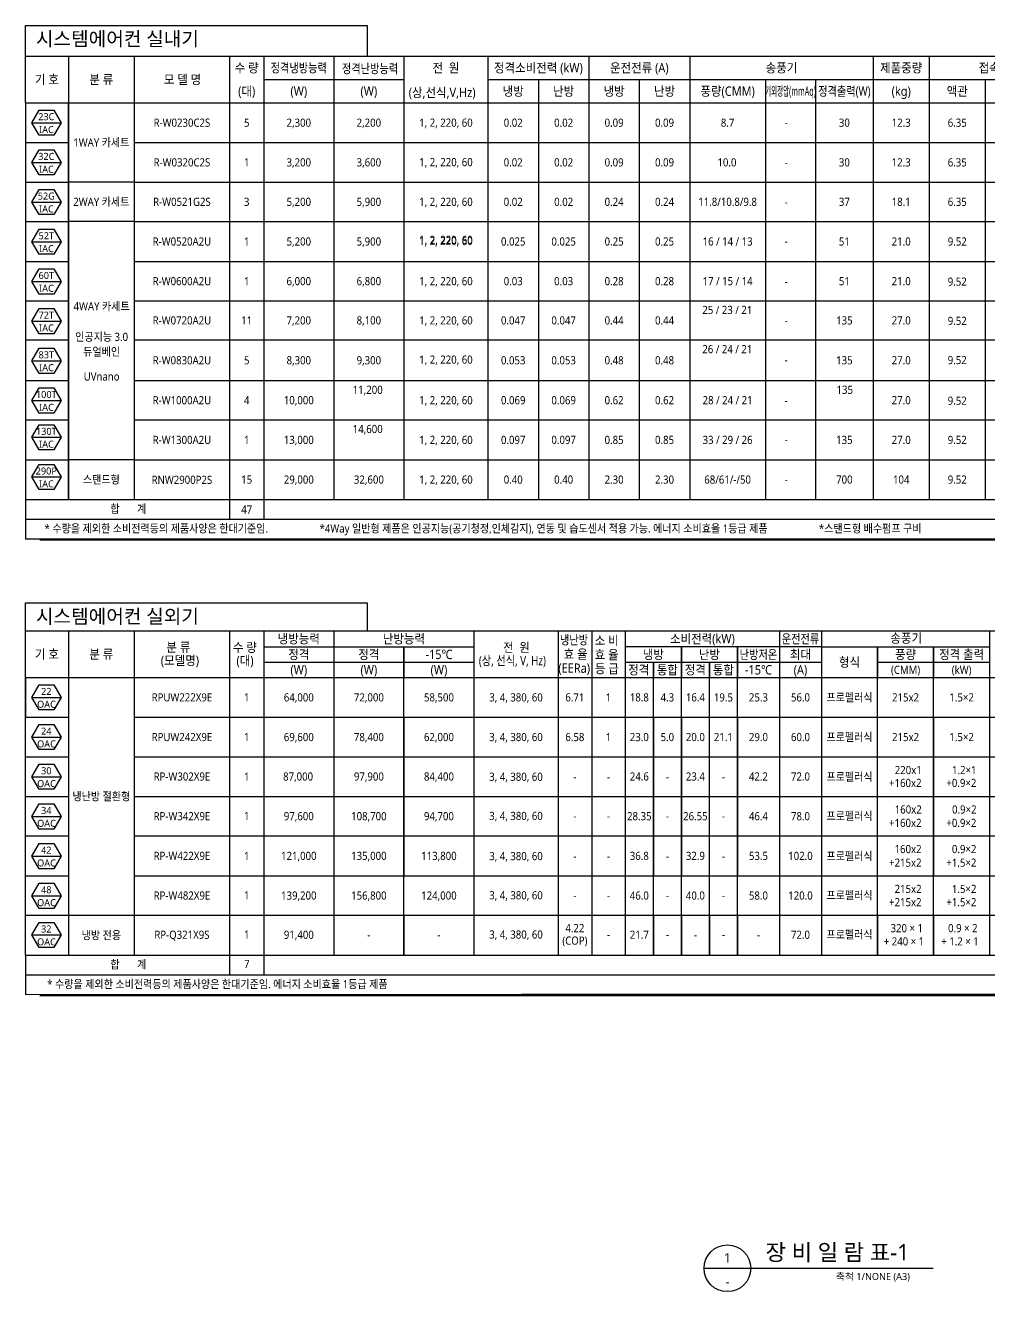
# Model space of a CAD drawing. Header units: millimetres. Extents: x 1142 to 3579, y 1194 to 1737.
# Drawn here: x 1142 to 1555, y 1194 to 1736 of the extents above; entities that cross this region are included whole.
import ezdxf
from ezdxf.enums import TextEntityAlignment as Align

# ---------------------------------------------------------------- set-up
doc = ezdxf.new("R2010")
doc.units = ezdxf.units.MM
for name, color, linetype in [('AA-MKXS', 3, 'Continuous'), ('BOX', 7, 'Continuous'), ('TE', 2, 'Continuous'), ('장비일람', 3, 'Continuous')]:
    doc.layers.add(name, color=color, linetype=linetype)
doc.styles.add('sunjin', font='')
doc.styles.add('스타일1', font='malgun.ttf')
doc.styles.get('sunjin').set_extended_font_data('Malgun Gothic')

msp = doc.modelspace()

# ---------------------------------------------------------------- linework, layer by layer
at = {"layer": 'AA-MKXS', "color": 7}
msp.add_line((1432.45, 1203.86), (1530.62, 1203.86), dxfattribs=at)
msp.add_circle((1442.45, 1203.86), 10, dxfattribs=at)
at = {"layer": 'BOX'}
for p, q in [((1361.55, 1713.17), (1361.55, 1533.37)), ((1404.75, 1713.17), (1404.75, 1533.37)), ((1458.75, 1713.17), (1458.75, 1533.37)), ((1480.19, 1713.17), (1480.19, 1533.37)), ((1517.55, 1713.17), (1782.8, 1713.17)), ((1552.88, 1713.17), (1552.88, 1533.37)), ((1141.86, 1686.17), (1160.32, 1686.17)), ((1188.48, 1686.17), (1746.8, 1686.17)), ((1141.86, 1669.17), (1160.32, 1669.17)), ((1188.48, 1669.17), (1160.32, 1669.17)), ((1188.48, 1669.17), (1746.8, 1669.17)), ((1141.86, 1652.37), (1160.32, 1652.37)), ((1188.48, 1652.37), (1160.32, 1652.37)), ((1188.48, 1652.37), (1746.8, 1652.37)), ((1141.86, 1635.17), (1160.32, 1635.17)), ((1188.48, 1635.17), (1746.8, 1635.17)), ((1141.86, 1618.37), (1160.32, 1618.37)), ((1188.48, 1618.37), (1746.8, 1618.37)), ((1141.86, 1601.57), (1160.32, 1601.57)), ((1188.48, 1601.57), (1746.8, 1601.57)), ((1141.86, 1584.17), (1160.32, 1584.17)), ((1188.48, 1584.17), (1746.8, 1584.17)), ((1141.86, 1567.37), (1160.32, 1567.37)), ((1188.48, 1567.37), (1746.8, 1567.37)), ((1141.86, 1550.17), (1160.32, 1550.17)), ((1188.48, 1550.17), (1160.32, 1550.17)), ((1188.48, 1550.17), (1746.8, 1550.17)), ((1141.86, 1533.17), (1822.69, 1533.17)), ((1141.86, 1533.17), (1160.32, 1533.17)), ((1188.48, 1533.37), (1188.48, 1533.37)), ((1188.48, 1533.17), (1764.76, 1533.17)), ((1229.33, 1533.37), (1229.33, 1533.37)), ((1243.95, 1533.37), (1243.95, 1533.37)), ((1273.95, 1533.37), (1273.95, 1533.37)), ((1303.95, 1533.37), (1303.95, 1533.37)), ((1339.95, 1533.37), (1339.95, 1533.37)), ((1361.55, 1533.37), (1361.55, 1533.37)), ((1383.15, 1533.37), (1383.15, 1533.37)), ((1404.75, 1533.37), (1404.75, 1533.37)), ((1426.35, 1533.37), (1426.35, 1533.37)), ((1458.75, 1533.37), (1458.75, 1533.37)), ((1480.19, 1533.37), (1480.19, 1533.37)), ((1480.19, 1533.37), (1480.19, 1533.37)), ((1504.88, 1533.37), (1504.88, 1533.37)), ((1504.88, 1533.37), (1504.88, 1533.37)), ((1528.88, 1533.37), (1528.88, 1533.37)), ((1552.88, 1533.37), (1552.88, 1533.37)), ((1160.32, 1476.97), (1160.32, 1337.97)), ((1188.48, 1476.97), (1188.48, 1337.97)), ((1229.33, 1476.97), (1229.33, 1329.57)), ((1243.95, 1476.97), (1243.95, 1329.57)), ((1273.95, 1476.97), (1273.95, 1337.97)), ((1333.95, 1476.97), (1333.95, 1337.97)), ((1369.95, 1476.97), (1369.95, 1337.97)), ((1384.35, 1476.97), (1384.35, 1337.97)), ((1398.75, 1476.97), (1398.75, 1337.97)), ((1464.75, 1476.97), (1464.75, 1337.97)), ((1482.75, 1476.97), (1482.75, 1337.97)), ((1554.75, 1476.97), (1554.75, 1337.97)), ((1243.95, 1470.17), (1333.95, 1470.17)), ((1303.95, 1337.97), (1303.95, 1470.17)), ((1482.75, 1470.17), (1398.75, 1470.17)), ((1422.75, 1337.97), (1422.75, 1470.17)), ((1446.75, 1337.97), (1446.75, 1470.17)), ((1482.75, 1470.17), (1554.75, 1470.17)), ((1506.75, 1337.97), (1506.75, 1470.17)), ((1530.75, 1337.97), (1530.75, 1470.17)), ((1243.95, 1463.57), (1273.95, 1463.57)), ((1273.95, 1463.57), (1333.95, 1463.57)), ((1398.75, 1463.57), (1482.75, 1463.57)), ((1410.75, 1337.97), (1410.75, 1463.57)), ((1434.75, 1337.97), (1434.75, 1463.57)), ((1506.75, 1463.57), (1554.75, 1463.57)), ((1141.86, 1439.97), (1160.32, 1439.97)), ((1188.48, 1439.97), (1822.69, 1439.97)), ((1141.86, 1422.97), (1160.32, 1422.97)), ((1188.48, 1422.97), (1822.69, 1422.97)), ((1141.86, 1405.97), (1160.32, 1405.97)), ((1188.48, 1405.97), (1822.69, 1405.97)), ((1141.86, 1389.17), (1160.32, 1389.17)), ((1188.48, 1389.17), (1822.69, 1389.17)), ((1141.86, 1371.97), (1160.32, 1371.97)), ((1188.48, 1371.97), (1822.69, 1371.97)), ((1141.86, 1355.17), (1160.32, 1355.17)), ((1160.32, 1355.17), (1822.69, 1355.17))]:
    msp.add_line(p, q, dxfattribs=at)
at = {"layer": 'BOX', "color": 4}
msp.add_line((1141.86, 1321.17), (1822.69, 1321.67), dxfattribs=at)
msp.add_lwpolyline([(1141.86, 1723.17), (1823.19, 1723.17), (1823.19, 1515.87), (1148.06, 1515.87)], dxfattribs=at)
at = {"layer": 'BOX', "color": 4, "const_width": 1}
msp.add_lwpolyline([(1823.19, 1473.75), (1823.13, 1320.92), (1148.01, 1320.92)], dxfattribs=at)
at = {"layer": 'TE'}
for p, q in [((1361.55, 1703.17), (1361.55, 1686.17)), ((1383.15, 1703.17), (1383.15, 1686.17)), ((1404.75, 1703.17), (1404.75, 1686.17)), ((1144.67, 1694.67), (1157.14, 1694.67)), ((1273.95, 1686.17), (1273.95, 1669.17)), ((1361.55, 1686.17), (1361.55, 1669.17)), ((1383.15, 1686.17), (1383.15, 1669.17)), ((1404.75, 1686.17), (1404.75, 1669.17)), ((1458.75, 1686.17), (1458.75, 1669.17)), ((1480.19, 1686.17), (1480.19, 1669.17)), ((1528.88, 1686.17), (1528.88, 1669.17)), ((1552.88, 1686.17), (1552.88, 1669.17)), ((1144.67, 1677.67), (1157.14, 1677.67)), ((1273.95, 1669.17), (1273.95, 1652.37)), ((1361.55, 1669.17), (1361.55, 1652.37)), ((1383.15, 1669.17), (1383.15, 1652.37)), ((1404.75, 1669.17), (1404.75, 1652.37)), ((1458.75, 1669.17), (1458.75, 1652.37)), ((1480.19, 1669.17), (1480.19, 1652.37)), ((1528.88, 1669.17), (1528.88, 1652.37)), ((1552.88, 1669.17), (1552.88, 1652.37)), ((1144.67, 1660.67), (1157.14, 1660.67)), ((1273.95, 1652.37), (1273.95, 1635.17)), ((1361.55, 1652.37), (1361.55, 1635.17)), ((1383.15, 1652.37), (1383.15, 1635.17)), ((1404.75, 1652.37), (1404.75, 1635.17)), ((1458.75, 1652.37), (1458.75, 1635.17)), ((1480.19, 1652.37), (1480.19, 1635.17)), ((1480.19, 1652.37), (1480.19, 1635.17)), ((1504.88, 1652.37), (1504.88, 1635.17)), ((1528.88, 1652.37), (1528.88, 1635.17)), ((1552.88, 1652.37), (1552.88, 1635.17)), ((1144.67, 1643.67), (1157.14, 1643.67)), ((1273.95, 1635.17), (1273.95, 1618.37)), ((1361.55, 1635.17), (1361.55, 1618.37)), ((1383.15, 1635.17), (1383.15, 1618.37)), ((1404.75, 1635.17), (1404.75, 1618.37)), ((1458.75, 1635.17), (1458.75, 1618.37)), ((1480.19, 1635.17), (1480.19, 1618.37)), ((1480.19, 1635.17), (1480.19, 1618.37)), ((1504.88, 1635.17), (1504.88, 1618.37)), ((1528.88, 1635.17), (1528.88, 1618.37)), ((1552.88, 1635.17), (1552.88, 1618.37)), ((1144.67, 1626.67), (1157.14, 1626.67)), ((1273.95, 1618.37), (1273.95, 1601.57)), ((1361.55, 1618.37), (1361.55, 1601.57)), ((1383.15, 1618.37), (1383.15, 1601.57)), ((1404.75, 1618.37), (1404.75, 1601.57)), ((1458.75, 1618.37), (1458.75, 1601.57)), ((1480.19, 1618.37), (1480.19, 1601.57)), ((1480.19, 1618.37), (1480.19, 1601.57)), ((1504.88, 1618.37), (1504.88, 1601.57)), ((1528.88, 1618.37), (1528.88, 1601.57)), ((1552.88, 1618.37), (1552.88, 1601.57)), ((1144.67, 1609.67), (1157.14, 1609.67)), ((1273.95, 1601.57), (1273.95, 1584.17)), ((1361.55, 1601.57), (1361.55, 1584.17)), ((1383.15, 1601.57), (1383.15, 1584.17)), ((1404.75, 1601.57), (1404.75, 1584.17)), ((1458.75, 1601.57), (1458.75, 1584.17)), ((1480.19, 1601.57), (1480.19, 1584.17)), ((1480.19, 1601.57), (1480.19, 1584.17)), ((1504.88, 1601.57), (1504.88, 1584.17)), ((1528.88, 1601.57), (1528.88, 1584.17)), ((1552.88, 1601.57), (1552.88, 1584.17)), ((1144.67, 1592.67), (1157.14, 1592.67)), ((1273.95, 1584.17), (1273.95, 1567.37)), ((1361.55, 1584.17), (1361.55, 1567.37)), ((1383.15, 1584.17), (1383.15, 1567.37)), ((1404.75, 1584.17), (1404.75, 1567.37)), ((1458.75, 1584.17), (1458.75, 1567.37)), ((1480.19, 1584.17), (1480.19, 1567.37)), ((1480.19, 1584.17), (1480.19, 1567.37)), ((1504.88, 1584.17), (1504.88, 1567.37)), ((1528.88, 1584.17), (1528.88, 1567.37)), ((1552.88, 1584.17), (1552.88, 1567.37)), ((1144.67, 1575.67), (1157.14, 1575.67)), ((1273.95, 1567.37), (1273.95, 1550.17)), ((1361.55, 1567.37), (1361.55, 1550.17)), ((1383.15, 1567.37), (1383.15, 1550.17)), ((1404.75, 1567.37), (1404.75, 1550.17)), ((1458.75, 1567.37), (1458.75, 1550.17)), ((1480.19, 1567.37), (1480.19, 1550.17)), ((1480.19, 1567.37), (1480.19, 1550.17)), ((1504.88, 1567.37), (1504.88, 1550.17)), ((1504.88, 1567.37), (1504.88, 1550.17)), ((1528.88, 1567.37), (1528.88, 1550.17)), ((1552.88, 1567.37), (1552.88, 1550.17)), ((1144.67, 1559.88), (1157.14, 1559.88)), ((1273.95, 1550.17), (1273.95, 1533.37)), ((1361.55, 1550.17), (1361.55, 1533.37)), ((1383.15, 1550.17), (1383.15, 1533.37)), ((1404.75, 1550.17), (1404.75, 1533.37)), ((1458.75, 1550.17), (1458.75, 1533.37)), ((1480.19, 1550.17), (1480.19, 1533.37)), ((1480.19, 1550.17), (1480.19, 1533.37)), ((1504.88, 1550.17), (1504.88, 1533.37)), ((1504.88, 1550.17), (1504.88, 1533.37)), ((1528.88, 1550.17), (1528.88, 1533.37)), ((1552.88, 1550.17), (1552.88, 1533.37)), ((1144.67, 1542.88), (1157.14, 1542.88)), ((1303.95, 1470.17), (1303.95, 1456.97)), ((1422.75, 1470.17), (1422.75, 1456.97)), ((1446.75, 1470.17), (1446.75, 1456.97)), ((1506.75, 1470.17), (1506.75, 1456.97)), ((1530.75, 1470.17), (1530.75, 1456.97)), ((1410.75, 1463.57), (1410.75, 1456.97)), ((1434.75, 1463.57), (1434.75, 1456.97)), ((1144.67, 1448.47), (1157.14, 1448.47)), ((1273.95, 1439.97), (1273.95, 1422.97)), ((1273.95, 1439.97), (1273.95, 1422.97)), ((1303.95, 1439.97), (1303.95, 1422.97)), ((1303.95, 1439.97), (1303.95, 1422.97)), ((1333.95, 1439.97), (1333.95, 1422.97)), ((1333.95, 1439.97), (1333.95, 1422.97)), ((1369.95, 1439.97), (1369.95, 1422.97)), ((1369.95, 1439.97), (1369.95, 1422.97)), ((1384.35, 1439.97), (1384.35, 1422.97)), ((1384.35, 1439.97), (1384.35, 1422.97)), ((1384.35, 1439.97), (1384.35, 1422.97)), ((1384.35, 1439.97), (1384.35, 1422.97)), ((1384.35, 1439.97), (1384.35, 1422.97)), ((1384.35, 1439.97), (1384.35, 1422.97)), ((1384.35, 1439.97), (1384.35, 1422.97)), ((1384.35, 1439.97), (1384.35, 1422.97)), ((1398.75, 1439.97), (1398.75, 1422.97)), ((1398.75, 1439.97), (1398.75, 1422.97)), ((1398.75, 1439.97), (1398.75, 1422.97)), ((1398.75, 1439.97), (1398.75, 1422.97)), ((1410.75, 1439.97), (1410.75, 1422.97)), ((1410.75, 1439.97), (1410.75, 1422.97)), ((1422.75, 1439.97), (1422.75, 1422.97)), ((1422.75, 1439.97), (1422.75, 1422.97)), ((1446.75, 1439.97), (1446.75, 1422.97)), ((1446.75, 1439.97), (1446.75, 1422.97)), ((1464.75, 1439.97), (1464.75, 1422.97)), ((1464.75, 1439.97), (1464.75, 1422.97)), ((1530.75, 1439.97), (1530.75, 1422.97)), ((1530.75, 1439.97), (1530.75, 1422.97)), ((1530.75, 1439.97), (1530.75, 1422.97)), ((1530.75, 1439.97), (1530.75, 1422.97)), ((1554.75, 1439.97), (1554.75, 1422.97)), ((1554.75, 1439.97), (1554.75, 1422.97)), ((1554.75, 1439.97), (1554.75, 1422.97)), ((1554.75, 1439.97), (1554.75, 1422.97)), ((1144.67, 1431.47), (1157.14, 1431.47)), ((1273.95, 1422.97), (1273.95, 1406.17)), ((1303.95, 1422.97), (1303.95, 1406.17)), ((1333.95, 1422.97), (1333.95, 1406.17)), ((1369.95, 1422.97), (1369.95, 1406.17)), ((1384.35, 1422.97), (1384.35, 1406.17)), ((1384.35, 1422.97), (1384.35, 1406.17)), ((1384.35, 1422.97), (1384.35, 1406.17)), ((1384.35, 1422.97), (1384.35, 1406.17)), ((1398.75, 1422.97), (1398.75, 1406.17)), ((1398.75, 1422.97), (1398.75, 1406.17)), ((1410.75, 1422.97), (1410.75, 1406.17)), ((1422.75, 1422.97), (1422.75, 1406.17)), ((1446.75, 1422.97), (1446.75, 1406.17)), ((1464.75, 1422.97), (1464.75, 1406.17)), ((1530.75, 1422.97), (1530.75, 1406.17)), ((1530.75, 1422.97), (1530.75, 1406.17)), ((1554.75, 1422.97), (1554.75, 1406.17)), ((1554.75, 1422.97), (1554.75, 1406.17)), ((1144.67, 1414.47), (1157.14, 1414.47)), ((1273.95, 1406.17), (1273.95, 1388.97)), ((1303.95, 1406.17), (1303.95, 1388.97)), ((1333.95, 1406.17), (1333.95, 1388.97)), ((1369.95, 1406.17), (1369.95, 1388.97)), ((1398.75, 1406.17), (1398.75, 1388.97)), ((1398.75, 1406.17), (1398.75, 1388.97)), ((1410.75, 1406.17), (1410.75, 1388.97)), ((1422.75, 1406.17), (1422.75, 1388.97)), ((1446.75, 1406.17), (1446.75, 1388.97)), ((1464.75, 1406.17), (1464.75, 1388.97)), ((1530.75, 1406.17), (1530.75, 1388.97)), ((1530.75, 1406.17), (1530.75, 1388.97)), ((1144.67, 1397.47), (1157.14, 1397.47)), ((1273.95, 1388.97), (1273.95, 1372.17)), ((1303.95, 1388.97), (1303.95, 1372.17)), ((1333.95, 1388.97), (1333.95, 1372.17)), ((1369.95, 1388.97), (1369.95, 1372.17)), ((1398.75, 1388.97), (1398.75, 1372.17)), ((1398.75, 1388.97), (1398.75, 1372.17)), ((1410.75, 1388.97), (1410.75, 1372.17)), ((1422.75, 1388.97), (1422.75, 1372.17)), ((1446.75, 1388.97), (1446.75, 1372.17)), ((1464.75, 1388.97), (1464.75, 1372.17)), ((1530.75, 1388.97), (1530.75, 1372.17)), ((1530.75, 1388.97), (1530.75, 1372.17)), ((1144.67, 1380.47), (1157.14, 1380.47)), ((1144.67, 1363.47), (1157.14, 1363.47)), ((1144.67, 1346.67), (1157.14, 1346.67))]:
    msp.add_line(p, q, dxfattribs=at)
for points in [[(1147.79, 1689.27), (1144.67, 1694.67), (1147.79, 1700.07), (1154.02, 1700.07), (1157.14, 1694.67), (1154.02, 1689.27)], [(1147.79, 1672.27), (1144.67, 1677.67), (1147.79, 1683.07), (1154.02, 1683.07), (1157.14, 1677.67), (1154.02, 1672.27)], [(1147.79, 1655.27), (1144.67, 1660.67), (1147.79, 1666.07), (1154.02, 1666.07), (1157.14, 1660.67), (1154.02, 1655.27)], [(1147.79, 1638.27), (1144.67, 1643.67), (1147.79, 1649.07), (1154.02, 1649.07), (1157.14, 1643.67), (1154.02, 1638.27)], [(1147.79, 1621.27), (1144.67, 1626.67), (1147.79, 1632.07), (1154.02, 1632.07), (1157.14, 1626.67), (1154.02, 1621.27)], [(1147.79, 1604.27), (1144.67, 1609.67), (1147.79, 1615.07), (1154.02, 1615.07), (1157.14, 1609.67), (1154.02, 1604.27)], [(1147.79, 1587.27), (1144.67, 1592.67), (1147.79, 1598.07), (1154.02, 1598.07), (1157.14, 1592.67), (1154.02, 1587.27)], [(1147.79, 1570.27), (1144.67, 1575.67), (1147.79, 1581.07), (1154.02, 1581.07), (1157.14, 1575.67), (1154.02, 1570.27)], [(1147.79, 1554.48), (1144.67, 1559.88), (1147.79, 1565.29), (1154.02, 1565.29), (1157.14, 1559.88), (1154.02, 1554.48)], [(1147.79, 1537.48), (1144.67, 1542.88), (1147.79, 1548.29), (1154.02, 1548.29), (1157.14, 1542.88), (1154.02, 1537.48)], [(1147.79, 1443.07), (1144.67, 1448.47), (1147.79, 1453.87), (1154.02, 1453.87), (1157.14, 1448.47), (1154.02, 1443.07)], [(1147.79, 1426.07), (1144.67, 1431.47), (1147.79, 1436.87), (1154.02, 1436.87), (1157.14, 1431.47), (1154.02, 1426.07)], [(1147.79, 1409.07), (1144.67, 1414.47), (1147.79, 1419.87), (1154.02, 1419.87), (1157.14, 1414.47), (1154.02, 1409.07)], [(1147.79, 1392.07), (1144.67, 1397.47), (1147.79, 1402.87), (1154.02, 1402.87), (1157.14, 1397.47), (1154.02, 1392.07)], [(1147.79, 1375.07), (1144.67, 1380.47), (1147.79, 1385.87), (1154.02, 1385.87), (1157.14, 1380.47), (1154.02, 1375.07)], [(1147.79, 1358.07), (1144.67, 1363.47), (1147.79, 1368.87), (1154.02, 1368.87), (1157.14, 1363.47), (1154.02, 1358.07)], [(1147.79, 1341.27), (1144.67, 1346.67), (1147.79, 1352.07), (1154.02, 1352.07), (1157.14, 1346.67), (1154.02, 1341.27)]]:
    msp.add_lwpolyline(points, close=True, dxfattribs=at)
for points in [[(1504.88, 1635.17), (1504.88, 1618.37), (1504.88, 1601.57)], [(1504.88, 1601.57), (1504.88, 1584.17), (1504.88, 1567.37)]]:
    msp.add_lwpolyline(points, dxfattribs=at)
at = {"layer": '장비일람', "color": 4}
for p, q in [((1141.86, 1736.37), (1288.28, 1736.37)), ((1141.86, 1703.17), (1141.86, 1736.37)), ((1288.28, 1736.37), (1288.28, 1723.17)), ((1141.86, 1703.17), (1141.86, 1686.17)), ((1141.86, 1686.17), (1141.86, 1669.17)), ((1141.86, 1669.17), (1141.86, 1652.37)), ((1141.86, 1652.37), (1141.86, 1635.17)), ((1141.86, 1635.17), (1141.86, 1618.37)), ((1141.86, 1618.37), (1141.86, 1601.57)), ((1141.86, 1601.57), (1141.86, 1584.17)), ((1141.86, 1584.17), (1141.86, 1567.37)), ((1141.86, 1567.37), (1141.86, 1550.17)), ((1141.86, 1550.17), (1141.86, 1533.37)), ((1141.86, 1533.37), (1141.86, 1516.17)), ((1141.86, 1524.77), (1822.69, 1524.77)), ((1141.86, 1516.37), (1822.69, 1516.37)), ((1141.86, 1337.97), (1141.86, 1488.97)), ((1141.86, 1488.97), (1288.28, 1488.97)), ((1288.28, 1488.97), (1288.28, 1476.97)), ((1141.86, 1476.97), (1822.69, 1476.97)), ((1141.86, 1456.97), (1822.69, 1456.97)), ((1141.86, 1456.97), (1141.86, 1439.97)), ((1141.86, 1337.97), (1141.86, 1329.57)), ((1141.86, 1337.97), (1822.69, 1337.97)), ((1141.86, 1329.57), (1141.86, 1321.17)), ((1141.86, 1329.57), (1822.69, 1329.57))]:
    msp.add_line(p, q, dxfattribs=at)
at = {"layer": '장비일람', "color": 1}
for p, q in [((1160.32, 1723.17), (1160.32, 1703.17)), ((1188.48, 1723.17), (1188.48, 1703.17)), ((1229.33, 1723.17), (1229.33, 1703.17)), ((1243.95, 1723.17), (1243.95, 1703.17)), ((1273.95, 1723.17), (1273.95, 1703.17)), ((1303.95, 1723.17), (1303.95, 1703.17)), ((1339.95, 1723.17), (1339.95, 1703.17)), ((1383.15, 1723.17), (1383.15, 1703.17)), ((1426.35, 1723.17), (1426.35, 1703.17)), ((1504.88, 1723.17), (1504.88, 1703.17)), ((1528.88, 1723.17), (1528.88, 1703.17)), ((1361.55, 1713.17), (1361.55, 1703.17)), ((1458.75, 1713.17), (1458.75, 1703.17)), ((1480.19, 1713.17), (1480.19, 1703.17)), ((1552.88, 1713.17), (1552.88, 1703.17)), ((1160.32, 1686.17), (1160.32, 1703.17)), ((1188.48, 1703.17), (1188.48, 1686.17)), ((1229.33, 1703.17), (1229.33, 1686.17)), ((1243.95, 1703.17), (1243.95, 1686.17)), ((1273.95, 1703.17), (1273.95, 1686.17)), ((1303.95, 1703.17), (1303.95, 1686.17)), ((1339.95, 1703.17), (1339.95, 1686.17)), ((1426.35, 1703.17), (1426.35, 1686.17)), ((1458.75, 1703.17), (1458.75, 1686.17)), ((1480.19, 1703.17), (1480.19, 1686.17)), ((1528.88, 1703.17), (1528.88, 1686.17)), ((1552.88, 1703.17), (1552.88, 1686.17)), ((1160.32, 1669.17), (1160.32, 1686.17)), ((1188.48, 1686.17), (1188.48, 1669.17)), ((1229.33, 1686.17), (1229.33, 1669.17)), ((1243.95, 1686.17), (1243.95, 1669.17)), ((1303.95, 1686.17), (1303.95, 1669.17)), ((1339.95, 1686.17), (1339.95, 1669.17)), ((1426.35, 1686.17), (1426.35, 1669.17)), ((1160.32, 1652.37), (1160.32, 1669.17)), ((1188.48, 1669.17), (1188.48, 1652.37)), ((1229.33, 1669.17), (1229.33, 1652.37)), ((1243.95, 1669.17), (1243.95, 1652.37)), ((1303.95, 1669.17), (1303.95, 1652.37)), ((1339.95, 1669.17), (1339.95, 1652.37)), ((1426.35, 1669.17), (1426.35, 1652.37)), ((1160.32, 1635.17), (1160.32, 1652.37)), ((1188.48, 1652.37), (1188.48, 1635.17)), ((1229.33, 1652.37), (1229.33, 1635.17)), ((1243.95, 1652.37), (1243.95, 1635.17)), ((1303.95, 1652.37), (1303.95, 1635.17)), ((1339.95, 1652.37), (1339.95, 1635.17)), ((1426.35, 1652.37), (1426.35, 1635.17)), ((1160.32, 1618.37), (1160.32, 1635.17)), ((1188.48, 1635.17), (1188.48, 1618.37)), ((1229.33, 1635.17), (1229.33, 1618.37)), ((1243.95, 1635.17), (1243.95, 1618.37)), ((1303.95, 1635.17), (1303.95, 1618.37)), ((1339.95, 1635.17), (1339.95, 1618.37)), ((1426.35, 1635.17), (1426.35, 1618.37)), ((1160.32, 1601.57), (1160.32, 1618.37)), ((1188.48, 1618.37), (1188.48, 1601.57)), ((1229.33, 1618.37), (1229.33, 1601.57)), ((1243.95, 1618.37), (1243.95, 1601.57)), ((1303.95, 1618.37), (1303.95, 1601.57)), ((1339.95, 1618.37), (1339.95, 1601.57)), ((1426.35, 1618.37), (1426.35, 1601.57)), ((1160.32, 1584.17), (1160.32, 1601.57)), ((1188.48, 1601.57), (1188.48, 1584.17)), ((1229.33, 1601.57), (1229.33, 1584.17)), ((1243.95, 1601.57), (1243.95, 1584.17)), ((1303.95, 1601.57), (1303.95, 1584.17)), ((1339.95, 1601.57), (1339.95, 1584.17)), ((1426.35, 1601.57), (1426.35, 1584.17)), ((1160.32, 1567.37), (1160.32, 1584.17)), ((1188.48, 1584.17), (1188.48, 1567.37)), ((1229.33, 1584.17), (1229.33, 1567.37)), ((1243.95, 1584.17), (1243.95, 1567.37)), ((1303.95, 1584.17), (1303.95, 1567.37)), ((1339.95, 1584.17), (1339.95, 1567.37)), ((1426.35, 1584.17), (1426.35, 1567.37)), ((1160.32, 1550.17), (1160.32, 1567.37)), ((1188.48, 1567.37), (1188.48, 1550.17)), ((1229.33, 1567.37), (1229.33, 1550.17)), ((1243.95, 1567.37), (1243.95, 1550.17)), ((1303.95, 1567.37), (1303.95, 1550.17)), ((1339.95, 1567.37), (1339.95, 1550.17)), ((1426.35, 1567.37), (1426.35, 1550.17)), ((1160.32, 1533.37), (1160.32, 1550.17)), ((1188.48, 1550.17), (1188.48, 1533.37)), ((1229.33, 1550.17), (1229.33, 1533.37)), ((1243.95, 1550.17), (1243.95, 1533.37)), ((1303.95, 1550.17), (1303.95, 1533.37)), ((1339.95, 1550.17), (1339.95, 1533.37)), ((1426.35, 1550.17), (1426.35, 1533.37)), ((1160.32, 1533.37), (1160.32, 1533.37)), ((1229.33, 1533.17), (1229.33, 1524.77)), ((1243.95, 1533.17), (1243.95, 1524.77)), ((1160.32, 1476.97), (1160.32, 1456.97)), ((1188.48, 1476.97), (1188.48, 1456.97)), ((1229.33, 1476.97), (1229.33, 1456.97)), ((1243.95, 1476.97), (1243.95, 1456.97)), ((1273.95, 1476.97), (1273.95, 1456.97)), ((1333.95, 1476.97), (1333.95, 1456.97)), ((1369.95, 1476.97), (1369.95, 1456.97)), ((1384.35, 1476.97), (1384.35, 1456.97)), ((1398.75, 1476.97), (1398.75, 1456.97)), ((1464.75, 1476.97), (1464.75, 1456.97)), ((1482.75, 1476.97), (1482.75, 1456.97)), ((1554.75, 1476.97), (1554.75, 1456.97)), ((1160.32, 1456.97), (1160.32, 1439.97)), ((1188.48, 1456.97), (1188.48, 1439.97)), ((1229.33, 1456.97), (1229.33, 1439.97)), ((1243.95, 1456.97), (1243.95, 1439.97)), ((1160.32, 1439.97), (1160.32, 1422.97)), ((1188.48, 1439.97), (1188.48, 1422.97)), ((1229.33, 1439.97), (1229.33, 1422.97)), ((1243.95, 1439.97), (1243.95, 1422.97)), ((1243.95, 1439.97), (1243.95, 1422.97)), ((1160.32, 1422.97), (1160.32, 1405.97)), ((1188.48, 1422.97), (1188.48, 1405.97)), ((1229.33, 1422.97), (1229.33, 1405.97)), ((1243.95, 1422.97), (1243.95, 1406.17)), ((1160.32, 1405.97), (1160.32, 1389.17)), ((1188.48, 1405.97), (1188.48, 1389.17)), ((1229.33, 1405.97), (1229.33, 1389.17)), ((1243.95, 1406.17), (1243.95, 1388.97)), ((1160.32, 1389.17), (1160.32, 1371.97)), ((1188.48, 1389.17), (1188.48, 1371.97)), ((1229.33, 1389.17), (1229.33, 1371.97)), ((1243.95, 1388.97), (1243.95, 1372.17)), ((1160.32, 1371.97), (1160.32, 1355.17)), ((1188.48, 1371.97), (1188.48, 1355.17)), ((1229.33, 1371.97), (1229.33, 1355.17)), ((1160.32, 1355.17), (1160.32, 1337.97)), ((1188.48, 1355.17), (1188.48, 1337.97)), ((1229.33, 1355.17), (1229.33, 1337.97)), ((1243.95, 1355.17), (1243.95, 1337.97)), ((1273.95, 1355.17), (1273.95, 1337.97)), ((1303.95, 1355.17), (1303.95, 1337.97)), ((1333.95, 1355.17), (1333.95, 1337.97)), ((1369.95, 1355.17), (1369.95, 1337.97)), ((1384.35, 1355.17), (1384.35, 1337.97)), ((1384.35, 1355.17), (1384.35, 1337.97)), ((1384.35, 1355.17), (1384.35, 1337.97)), ((1384.35, 1355.17), (1384.35, 1337.97)), ((1398.75, 1355.17), (1398.75, 1337.97)), ((1398.75, 1355.17), (1398.75, 1337.97)), ((1410.75, 1355.17), (1410.75, 1337.97)), ((1422.75, 1355.17), (1422.75, 1337.97)), ((1434.75, 1355.17), (1434.75, 1337.97)), ((1446.75, 1355.17), (1446.75, 1337.97)), ((1464.75, 1355.17), (1464.75, 1337.97)), ((1482.75, 1355.17), (1482.75, 1337.97)), ((1506.75, 1355.17), (1506.75, 1337.97)), ((1506.75, 1355.17), (1506.75, 1337.97)), ((1530.75, 1355.17), (1530.75, 1337.97)), ((1530.75, 1355.17), (1530.75, 1337.97)), ((1554.75, 1355.17), (1554.75, 1337.97)), ((1554.75, 1355.17), (1554.75, 1337.97)), ((1141.86, 1337.97), (1160.32, 1337.97)), ((1188.48, 1337.97), (1822.69, 1337.97)), ((1229.33, 1337.97), (1229.33, 1329.57)), ((1243.95, 1337.97), (1243.95, 1329.57))]:
    msp.add_line(p, q, dxfattribs=at)
at = {"layer": '장비일람', "color": 0}
for p, q in [((1160.32, 1723.17), (1160.32, 1533.37)), ((1188.48, 1723.17), (1188.48, 1533.37)), ((1229.33, 1723.17), (1229.33, 1533.37)), ((1243.95, 1723.17), (1243.95, 1533.37)), ((1273.95, 1723.17), (1273.95, 1533.37)), ((1303.95, 1723.17), (1303.95, 1533.37)), ((1339.95, 1723.17), (1339.95, 1533.37)), ((1383.15, 1723.17), (1383.15, 1533.37)), ((1426.35, 1723.17), (1426.35, 1533.37)), ((1504.88, 1723.17), (1504.88, 1533.37)), ((1528.88, 1723.17), (1528.88, 1533.37)), ((1243.95, 1713.17), (1303.95, 1713.17)), ((1339.95, 1713.17), (1517.55, 1713.17)), ((1229.33, 1533.17), (1229.33, 1524.77)), ((1243.95, 1533.17), (1243.95, 1524.77))]:
    msp.add_line(p, q, dxfattribs=at)
at = {"layer": '장비일람', "color": 4, "linetype": 'ByBlock'}
msp.add_line((1141.86, 1703.17), (1822.69, 1703.17), dxfattribs=at)
at = {"layer": '장비일람', "color": 1}
msp.add_lwpolyline([(1504.88, 1703.17), (1504.88, 1686.17), (1504.88, 1669.17), (1504.88, 1652.37), (1504.88, 1635.17)], dxfattribs=at)

# ---------------------------------------------------------------- texts
at = {"layer": 'AA-MKXS', "style": '스타일1'}
msp.add_text('1', height=4, dxfattribs=at).set_placement((1442.48, 1206.35), align=Align.CENTER)
msp.add_text('장 비 일 람 표-1', height=7, dxfattribs=at).set_placement((1458.79, 1207.23))
msp.add_text('축척 1/NONE (A3)', height=3, dxfattribs=at).set_placement((1520.62, 1200.36), align=Align.MIDDLE_RIGHT)
msp.add_text('-', height=4, dxfattribs=at).set_placement((1442.45, 1198.14), align=Align.MIDDLE)
at = {"layer": 'TE', "style": 'sunjin'}
for s, p in [('시스템에어컨 실내기', (1146.39, 1727.58)), ('시스템에어컨 실외기', (1146.39, 1480.18))]:
    msp.add_text(s, height=6, dxfattribs=at).set_placement(p)
for s, height, width, p in [('수 량', 4, 0.9, (1236.64, 1718.17)), ('정격냉방능력', 4, 0.8, (1258.95, 1718.17)), ('정격난방능력', 4, 0.8, (1289.44, 1717.83)), ('전  원', 4, 0.9, (1321.95, 1718.17)), ('정격소비전력 (kW)', 4, 0.9, (1361.55, 1718.17)), ('운전전류 (A)', 4, 0.9, (1404.75, 1718.17)), ('송풍기', 4, 0.9, (1465.62, 1718.17)), ('제품중량', 4, 0.9, (1516.88, 1718.17)), ('접속구경(mm)', 4, 0.9, (1564.88, 1718.17)), ('기 호', 4, 0.9, (1151.09, 1713.17)), ('분 류', 4, 0.9, (1174.4, 1713.17)), ('모 델 명', 4, 0.9, (1209.17, 1713.17)), ('(대)', 4, 0.9, (1236.64, 1708.17)), ('(W)', 4, 0.9, (1258.95, 1708.17)), ('(W)', 4, 0.9, (1288.95, 1708.17)), ('냉방', 4, 0.9, (1350.75, 1708.17)), ('난방', 4, 0.9, (1372.35, 1708.17)), ('냉방', 4, 0.9, (1393.95, 1708.17)), ('난방', 4, 0.9, (1415.55, 1708.17)), ('풍량(CMM)', 4, 0.9, (1442.55, 1708.17)), ('기외정압(mmAq)', 4, 0.5, (1469.47, 1708.17)), ('정격출력(W)', 4, 0.8, (1492.54, 1708.17)), ('(kg)', 4, 0.9, (1516.88, 1708.17)), ('액관', 4, 0.9, (1540.88, 1708.17)), ('R-W0230C2S', 3.5, 0.9, (1208.9, 1694.67)), ('5', 3.5, 0.9, (1236.64, 1694.67)), ('2,300', 3.5, 0.9, (1258.95, 1694.67)), ('2,200', 3.5, 0.9, (1288.95, 1694.67)), ('1, 2, 220, 60', 3.5, 0.9, (1321.95, 1694.67)), ('0.02', 3.5, 0.9, (1350.75, 1694.67)), ('0.02', 3.5, 0.9, (1372.35, 1694.67)), ('0.09', 3.5, 0.9, (1393.95, 1694.67)), ('0.09', 3.5, 0.9, (1415.55, 1694.67)), ('8.7', 3.5, 0.9, (1442.55, 1694.67)), ('-', 3.5, 0.9, (1467.69, 1694.67)), ('30', 3.5, 0.9, (1492.54, 1694.67)), ('12.3', 3.5, 0.9, (1516.88, 1694.67)), ('6.35', 3.5, 0.9, (1540.88, 1694.67)), ('1WAY 카세트', 3.5, 0.9, (1174.4, 1686.17)), ('R-W0320C2S', 3.5, 0.9, (1208.9, 1677.67)), ('1', 3.5, 0.9, (1236.64, 1677.67)), ('3,200', 3.5, 0.9, (1258.95, 1677.67)), ('3,600', 3.5, 0.9, (1288.95, 1677.67)), ('1, 2, 220, 60', 3.5, 0.9, (1321.95, 1677.77)), ('0.02', 3.5, 0.9, (1350.75, 1677.67)), ('0.02', 3.5, 0.9, (1372.35, 1677.67)), ('0.09', 3.5, 0.9, (1393.95, 1677.67)), ('0.09', 3.5, 0.9, (1415.55, 1677.67)), ('10.0', 3.5, 0.9, (1442.27, 1677.67)), ('-', 3.5, 0.9, (1467.69, 1677.67)), ('30', 3.5, 0.9, (1492.54, 1677.67)), ('12.3', 3.5, 0.9, (1516.88, 1677.67)), ('6.35', 3.5, 0.9, (1540.88, 1677.67)), ('2WAY 카세트', 3.5, 0.9, (1174.4, 1660.77)), ('R-W0521G2S', 3.5, 0.9, (1208.9, 1660.77)), ('3', 3.5, 0.9, (1236.64, 1660.77)), ('5,200', 3.5, 0.9, (1258.95, 1660.77)), ('5,900', 3.5, 0.9, (1288.95, 1660.77)), ('1, 2, 220, 60', 3.5, 0.9, (1321.95, 1660.77)), ('0.02', 3.5, 0.9, (1350.75, 1660.77)), ('0.02', 3.5, 0.9, (1372.35, 1660.77)), ('0.24', 3.5, 0.9, (1393.95, 1660.77)), ('0.24', 3.5, 0.9, (1415.55, 1660.77)), ('11.8/10.8/9.8', 3.5, 0.9, (1442.55, 1660.77)), ('-', 3.5, 0.9, (1467.69, 1660.67)), ('37', 3.5, 0.9, (1492.54, 1660.77)), ('18.1', 3.5, 0.9, (1516.88, 1660.77)), ('6.35', 3.5, 0.9, (1540.88, 1660.77)), ('R-W0520A2U', 3.5, 0.9, (1208.9, 1643.77)), ('1', 3.5, 0.9, (1236.64, 1643.77)), ('5,200', 3.5, 0.9, (1258.95, 1643.77)), ('5,900', 3.5, 0.9, (1288.95, 1643.77)), ('1, 2, 220, 60', 3.5, 0.9, (1321.95, 1644.47)), ('1, 2, 220, 60', 3.5, 0.9, (1321.95, 1643.97)), ('0.025', 3.5, 0.9, (1350.75, 1643.77)), ('0.025', 3.5, 0.9, (1372.35, 1643.77)), ('0.25', 3.5, 0.9, (1393.95, 1643.77)), ('0.25', 3.5, 0.9, (1415.55, 1643.77)), ('16 / 14 / 13', 3.5, 0.9, (1442.55, 1643.77)), ('51', 3.5, 0.9, (1492.54, 1643.77)), ('21.0', 3.5, 0.9, (1516.88, 1643.77)), ('9.52', 3.5, 0.9, (1540.88, 1643.77)), ('-', 3.5, 0.9, (1467.69, 1643.87)), ('R-W0600A2U', 3.5, 0.9, (1208.9, 1626.77)), ('1', 3.5, 0.9, (1236.64, 1626.77)), ('6,000', 3.5, 0.9, (1258.95, 1626.77)), ('6,800', 3.5, 0.9, (1288.95, 1626.77)), ('1, 2, 220, 60', 3.5, 0.9, (1321.95, 1626.77)), ('0.03', 3.5, 0.9, (1350.75, 1626.77)), ('0.03', 3.5, 0.9, (1372.35, 1626.77)), ('0.28', 3.5, 0.9, (1393.95, 1626.77)), ('0.28', 3.5, 0.9, (1415.55, 1626.77)), ('17 / 15 / 14', 3.5, 0.9, (1442.55, 1626.77)), ('51', 3.5, 0.9, (1492.54, 1626.77)), ('21.0', 3.5, 0.9, (1516.88, 1626.77)), ('9.52', 3.5, 0.9, (1540.88, 1626.57)), ('-', 3.5, 0.9, (1467.69, 1626.67)), ('R-W0720A2U', 3.5, 0.9, (1208.9, 1609.97)), ('11', 3.5, 0.9, (1236.64, 1609.97)), ('7,200', 3.5, 0.9, (1258.95, 1609.97)), ('8,100', 3.5, 0.9, (1288.95, 1609.97)), ('1, 2, 220, 60', 3.5, 0.9, (1321.95, 1609.97)), ('0.047', 3.5, 0.9, (1350.75, 1609.97)), ('0.047', 3.5, 0.9, (1372.35, 1609.97)), ('0.44', 3.5, 0.9, (1393.95, 1609.97)), ('0.44', 3.5, 0.9, (1415.55, 1609.97)), ('135', 3.5, 0.9, (1492.54, 1609.97)), ('27.0', 3.5, 0.9, (1516.88, 1609.97)), ('9.52', 3.5, 0.9, (1540.88, 1609.77)), ('-', 3.5, 0.9, (1467.69, 1609.87)), ('R-W0830A2U', 3.5, 0.9, (1208.9, 1592.87)), ('5', 3.5, 0.9, (1236.64, 1592.87)), ('8,300', 3.5, 0.9, (1258.95, 1592.87)), ('9,300', 3.5, 0.9, (1288.95, 1592.87)), ('1, 2, 220, 60', 3.5, 0.9, (1321.95, 1593.17)), ('0.053', 3.5, 0.9, (1350.75, 1592.87)), ('0.053', 3.5, 0.9, (1372.35, 1592.87)), ('0.48', 3.5, 0.9, (1393.95, 1592.87)), ('0.48', 3.5, 0.9, (1415.55, 1592.87)), ('-', 3.5, 0.9, (1467.69, 1593.07)), ('135', 3.5, 0.9, (1492.54, 1592.87)), ('27.0', 3.5, 0.9, (1516.88, 1592.87)), ('9.52', 3.5, 0.9, (1540.88, 1592.97)), ('R-W1000A2U', 3.5, 0.9, (1208.9, 1575.77)), ('4', 3.5, 0.9, (1236.64, 1575.77)), ('10,000', 3.5, 0.9, (1258.95, 1575.77)), ('1, 2, 220, 60', 3.5, 0.9, (1321.95, 1575.77)), ('0.069', 3.5, 0.9, (1350.75, 1575.77)), ('0.069', 3.5, 0.9, (1372.35, 1575.77)), ('0.62', 3.5, 0.9, (1393.95, 1575.77)), ('0.62', 3.5, 0.9, (1415.55, 1575.77)), ('28 / 24 / 21', 3.5, 0.9, (1442.55, 1575.77)), ('-', 3.5, 0.9, (1467.69, 1575.67)), ('27.0', 3.5, 0.9, (1516.88, 1575.77)), ('9.52', 3.5, 0.9, (1540.88, 1575.57)), ('R-W1300A2U', 3.5, 0.9, (1208.9, 1558.77)), ('1', 3.5, 0.9, (1236.64, 1558.77)), ('13,000', 3.5, 0.9, (1258.95, 1558.77)), ('1, 2, 220, 60', 3.5, 0.9, (1321.95, 1558.77)), ('0.097', 3.5, 0.9, (1350.75, 1558.77)), ('0.097', 3.5, 0.9, (1372.35, 1558.77)), ('0.85', 3.5, 0.9, (1393.95, 1558.77)), ('0.85', 3.5, 0.9, (1415.55, 1558.77)), ('33 / 29 / 26', 3.5, 0.9, (1442.55, 1558.77)), ('-', 3.5, 0.9, (1467.69, 1558.87)), ('135', 3.5, 0.9, (1492.54, 1558.77)), ('27.0', 3.5, 0.9, (1516.88, 1558.77)), ('9.52', 3.5, 0.9, (1540.88, 1558.77)), ('스탠드형', 3.5, 0.9, (1174.4, 1541.77)), ('RNW2900P2S', 3.5, 0.9, (1208.9, 1541.67)), ('15', 3.5, 0.9, (1236.64, 1541.77)), ('29,000', 3.5, 0.9, (1258.96, 1541.77)), ('32,600', 3.5, 0.9, (1288.96, 1541.77)), ('1, 2, 220, 60', 3.5, 0.9, (1321.96, 1541.77)), ('0.40', 3.5, 0.9, (1350.76, 1541.77)), ('0.40', 3.5, 0.9, (1372.36, 1541.77)), ('2.30', 3.5, 0.9, (1393.96, 1541.77)), ('2.30', 3.5, 0.9, (1415.56, 1541.77)), ('68/61/-/50', 3.5, 0.9, (1442.56, 1541.77)), ('-', 3.5, 0.9, (1467.69, 1541.87)), ('700', 3.5, 0.9, (1492.54, 1541.77)), ('104', 3.5, 0.9, (1516.88, 1541.77)), ('9.52', 3.5, 0.9, (1540.88, 1541.77)), ('47', 3.5, 0.9, (1236.64, 1528.97)), ('냉방능력', 4, 0.9, (1258.95, 1473.57)), ('난방능력', 4, 0.9, (1303.95, 1473.57)), ('소비전력(kW)', 4, 0.9, (1431.75, 1473.57)), ('운전전류', 4, 0.8, (1473.75, 1473.57)), ('기 호', 4, 0.9, (1151.09, 1466.97)), ('분 류', 4, 0.9, (1174.4, 1466.97)), ('정격', 4, 0.9, (1258.95, 1466.87)), ('정격', 4, 0.9, (1288.95, 1466.87)), ('-15℃', 4, 0.9, (1318.95, 1466.87)), ('냉방', 4, 0.9, (1410.75, 1466.87)), ('난방', 4, 0.9, (1434.75, 1466.87)), ('난방저온', 4, 0.8, (1455.75, 1466.87)), ('최대', 4, 0.9, (1473.75, 1466.87)), ('형식', 4, 0.9, (1494.75, 1463.57)), ('풍량', 4, 0.9, (1518.75, 1466.87)), ('정격 출력', 4, 0.9, (1542.75, 1466.87)), ('(W)', 4, 0.9, (1258.95, 1460.27)), ('(W)', 4, 0.9, (1288.95, 1460.27)), ('(W)', 4, 0.9, (1318.95, 1460.27)), ('정격', 4, 0.9, (1404.51, 1460.27)), ('통합', 4, 0.9, (1416.75, 1460.27)), ('정격', 4, 0.9, (1428.75, 1460.27)), ('통합', 4, 0.9, (1440.75, 1460.27)), ('-15℃', 4, 0.9, (1455.75, 1460.27)), ('(A)', 4, 0.9, (1473.75, 1460.27)), ('(CMM)', 3.5, 0.9, (1518.75, 1460.27)), ('(kW)', 3.5, 0.9, (1542.75, 1460.27)), ('RPUW222X9E', 3.5, 0.9, (1208.9, 1448.47)), ('1', 3.5, 0.9, (1236.64, 1448.47)), ('64,000', 3.5, 0.9, (1258.95, 1448.47)), ('72,000', 3.5, 0.9, (1288.95, 1448.47)), ('58,500', 3.5, 0.9, (1318.95, 1448.47)), ('3, 4, 380, 60', 3.5, 0.9, (1351.95, 1448.47)), ('6.71', 3.5, 0.9, (1377.15, 1448.47)), ('1', 3.5, 0.9, (1391.55, 1448.47)), ('18.8', 3.5, 0.9, (1404.75, 1448.47)), ('4.3', 3.5, 0.9, (1416.75, 1448.47)), ('16.4', 3.5, 0.9, (1428.75, 1448.47)), ('19.5', 3.5, 0.9, (1440.75, 1448.47)), ('25.3', 3.5, 0.9, (1455.75, 1448.47)), ('56.0', 3.5, 0.9, (1473.75, 1448.47)), ('프로펠러식', 3.5, 0.9, (1494.75, 1448.47)), ('215x2', 3.5, 0.9, (1518.75, 1448.47)), ('1.5×2', 3.5, 0.9, (1542.75, 1448.47)), ('RPUW242X9E', 3.5, 0.9, (1208.9, 1431.47)), ('1', 3.5, 0.9, (1236.64, 1431.47)), ('69,600', 3.5, 0.9, (1258.95, 1431.47)), ('78,400', 3.5, 0.9, (1288.95, 1431.47)), ('62,000', 3.5, 0.9, (1318.95, 1431.47)), ('3, 4, 380, 60', 3.5, 0.9, (1351.95, 1431.47)), ('6.58', 3.5, 0.9, (1377.15, 1431.47)), ('1', 3.5, 0.9, (1391.55, 1431.47)), ('23.0', 3.5, 0.9, (1404.75, 1431.47)), ('5.0', 3.5, 0.9, (1416.75, 1431.47)), ('20.0', 3.5, 0.9, (1428.75, 1431.47)), ('21.1', 3.5, 0.9, (1440.75, 1431.47)), ('29.0', 3.5, 0.9, (1455.75, 1431.47)), ('60.0', 3.5, 0.9, (1473.75, 1431.47)), ('프로펠러식', 3.5, 0.9, (1494.75, 1431.47)), ('215x2', 3.5, 0.9, (1518.75, 1431.47)), ('1.5×2', 3.5, 0.9, (1542.75, 1431.47)), ('RP-W302X9E', 3.5, 0.9, (1208.9, 1414.57)), ('1', 3.5, 0.9, (1236.64, 1414.47)), ('87,000', 3.5, 0.9, (1258.65, 1414.57)), ('97,900', 3.5, 0.9, (1288.95, 1414.57)), ('84,400', 3.5, 0.9, (1318.95, 1414.57)), ('3, 4, 380, 60', 3.5, 0.9, (1351.95, 1414.47)), ('24.6', 3.5, 0.9, (1404.75, 1414.57)), ('23.4', 3.5, 0.9, (1428.75, 1414.57)), ('42.2', 3.5, 0.9, (1455.75, 1414.57)), ('72.0', 3.5, 0.9, (1473.75, 1414.57)), ('프로펠러식', 3.5, 0.9, (1494.75, 1414.47)), ('220x1', 3.5, 0.9, (1519.9, 1417.33)), ('1.2×1', 3.5, 0.9, (1543.9, 1417.33)), ('-', 3.5, 0.9, (1377.15, 1414.47)), ('-', 3.5, 0.9, (1391.55, 1414.47)), ('-', 3.5, 0.9, (1416.75, 1414.47)), ('-', 3.5, 0.9, (1440.75, 1414.47)), ('+160x2', 3.5, 0.9, (1518.64, 1411.8)), ('+0.9×2', 3.5, 0.9, (1542.64, 1411.81)), ('냉난방 절환형', 3.5, 0.9, (1174.4, 1406.07)), ('프로펠러식', 3.5, 0.9, (1494.75, 1397.67)), ('160x2', 3.5, 0.9, (1519.9, 1400.44)), ('0.9×2', 3.5, 0.9, (1543.9, 1400.45)), ('RP-W342X9E', 3.5, 0.9, (1208.9, 1397.57)), ('1', 3.5, 0.9, (1236.64, 1397.67)), ('97,600', 3.5, 0.9, (1258.95, 1397.57)), ('108,700', 3.5, 0.9, (1288.95, 1397.57)), ('94,700', 3.5, 0.9, (1318.95, 1397.57)), ('3, 4, 380, 60', 3.5, 0.9, (1351.95, 1397.67)), ('-', 3.5, 0.9, (1377.15, 1397.67)), ('-', 3.5, 0.9, (1391.55, 1397.67)), ('28.35', 3.5, 0.9, (1404.75, 1397.57)), ('-', 3.5, 0.9, (1416.75, 1397.67)), ('26.55', 3.5, 0.9, (1428.75, 1397.57)), ('-', 3.5, 0.9, (1440.75, 1397.67)), ('46.4', 3.5, 0.9, (1455.75, 1397.57)), ('78.0', 3.5, 0.9, (1473.75, 1397.57)), ('+160x2', 3.5, 0.9, (1518.64, 1394.69)), ('+0.9×2', 3.5, 0.9, (1542.64, 1394.69)), ('160x2', 3.5, 0.9, (1519.83, 1383.47)), ('0.9×2', 3.5, 0.9, (1543.83, 1383.48)), ('RP-W422X9E', 3.5, 0.9, (1208.9, 1380.57)), ('1', 3.5, 0.9, (1236.64, 1380.47)), ('121,000', 3.5, 0.9, (1258.95, 1380.57)), ('135,000', 3.5, 0.9, (1288.95, 1380.57)), ('113,800', 3.5, 0.9, (1318.95, 1380.57)), ('3, 4, 380, 60', 3.5, 0.9, (1351.95, 1380.47)), ('-', 3.5, 0.9, (1377.15, 1380.47)), ('-', 3.5, 0.9, (1391.55, 1380.47)), ('36.8', 3.5, 0.9, (1404.75, 1380.57)), ('-', 3.5, 0.9, (1416.75, 1380.47)), ('32.9', 3.5, 0.9, (1428.75, 1380.57)), ('-', 3.5, 0.9, (1440.75, 1380.47)), ('53.5', 3.5, 0.9, (1455.75, 1380.57)), ('102.0', 3.5, 0.9, (1473.75, 1380.57)), ('프로펠러식', 3.5, 0.9, (1494.75, 1380.47)), ('+215x2', 3.5, 0.9, (1518.64, 1377.65)), ('+1.5×2', 3.5, 0.9, (1542.64, 1377.66)), ('215x2', 3.5, 0.9, (1519.83, 1366.4)), ('1.5×2', 3.5, 0.9, (1543.83, 1366.4)), ('RP-W482X9E', 3.5, 0.9, (1208.9, 1363.57)), ('1', 3.5, 0.9, (1236.64, 1363.67)), ('139,200', 3.5, 0.9, (1258.95, 1363.57)), ('156,800', 3.5, 0.9, (1288.95, 1363.57)), ('124,000', 3.5, 0.9, (1318.95, 1363.57)), ('3, 4, 380, 60', 3.5, 0.9, (1351.95, 1363.67)), ('-', 3.5, 0.9, (1377.15, 1363.67)), ('-', 3.5, 0.9, (1391.55, 1363.67)), ('46.0', 3.5, 0.9, (1404.75, 1363.57)), ('-', 3.5, 0.9, (1416.75, 1363.67)), ('40.0', 3.5, 0.9, (1428.75, 1363.57)), ('-', 3.5, 0.9, (1440.75, 1363.67)), ('58.0', 3.5, 0.9, (1455.75, 1363.57)), ('120.0', 3.5, 0.9, (1473.75, 1363.57)), ('프로펠러식', 3.5, 0.9, (1494.75, 1363.67)), ('+215x2', 3.5, 0.9, (1518.64, 1360.72)), ('+1.5×2', 3.5, 0.9, (1542.64, 1360.72)), ('4.22', 3.5, 0.9, (1377.15, 1349.61)), ('320 × 1', 3.5, 0.9, (1519.25, 1349.6)), ('0.9 × 2', 3.5, 0.9, (1543.25, 1349.6)), ('냉방 전용', 3.5, 0.9, (1174.4, 1346.57)), ('RP-Q321X9S', 3.5, 0.9, (1208.9, 1346.77)), ('1', 3.5, 0.9, (1236.64, 1346.87)), ('91,400', 3.5, 0.9, (1258.95, 1346.77)), ('-', 3.5, 0.9, (1288.95, 1346.77)), ('-', 3.5, 0.9, (1318.95, 1346.77)), ('3, 4, 380, 60', 3.5, 0.9, (1351.95, 1346.87)), ('(COP)', 3.5, 0.9, (1377.15, 1344.26)), ('-', 3.5, 0.9, (1391.55, 1346.87)), ('21.7', 3.5, 0.9, (1404.75, 1346.77)), ('-', 3.5, 0.9, (1416.75, 1346.87)), ('-', 3.5, 0.9, (1428.75, 1346.77)), ('-', 3.5, 0.9, (1440.75, 1346.87)), ('-', 3.5, 0.9, (1455.75, 1346.77)), ('72.0', 3.5, 0.9, (1473.75, 1346.77)), ('프로펠러식', 3.5, 0.9, (1494.75, 1346.87)), ('+ 240 × 1', 3.5, 0.9, (1518.06, 1343.92)), ('+ 1.2 × 1', 3.5, 0.9, (1542.06, 1343.92)), ('7', 3.5, 0.9, (1236.69, 1334.25))]:
    msp.add_text(s, height=height, dxfattribs=dict(at, width=width)).set_placement(p, align=Align.MIDDLE_CENTER)
for s, width, p in [('(상,선식,V,Hz)', 0.9, (1306.01, 1705.6)), ('송풍기', 0.9, (1512.23, 1471.86)), ('분 류', 0.9, (1202.25, 1467.96)), ('수 량', 0.9, (1230.74, 1467.89)), ('전  원', 0.9, (1346.39, 1467.86)), ('냉난방', 0.8, (1370.78, 1471.1)), ('소 비', 0.9, (1385.64, 1470.87)), ('(모델명)', 0.9, (1199.86, 1462.27)), ('(대)', 0.9, (1232.25, 1462.21)), ('(상, 선식, V, Hz)', 0.8, (1336.05, 1462.23)), ('효 율', 0.9, (1372.36, 1464.98)), ('효 율', 0.9, (1385.6, 1464.75)), ('(EERa)', 0.9, (1370.08, 1458.99)), ('등 급', 0.9, (1385.73, 1458.76))]:
    msp.add_text(s, height=4, dxfattribs=dict(at, width=width)).set_placement(p)
for s, p in [('23C', (1150.83, 1697.23)), ('IAC', (1150.9, 1691.71)), ('32C', (1150.83, 1680.23)), ('IAC', (1150.9, 1674.71)), ('52G', (1150.83, 1663.23)), ('IAC', (1150.9, 1657.71)), ('52T', (1150.83, 1646.23)), ('IAC', (1150.9, 1640.71)), ('60T', (1150.83, 1629.23)), ('IAC', (1150.9, 1623.71)), ('72T', (1150.83, 1612.23)), ('IAC', (1150.9, 1606.71)), ('83T', (1150.83, 1595.23)), ('IAC', (1150.9, 1589.71)), ('100T', (1150.83, 1578.23)), ('IAC', (1150.9, 1572.71)), ('130T', (1150.83, 1562.44)), ('IAC', (1150.9, 1556.93)), ('290P', (1150.83, 1545.44)), ('IAC', (1150.9, 1539.93)), ('22', (1150.83, 1451.03)), ('OAC', (1150.9, 1445.51)), ('24', (1150.83, 1434.03)), ('OAC', (1150.9, 1428.51)), ('30', (1150.83, 1417.03)), ('OAC', (1150.9, 1411.51)), ('34', (1150.83, 1400.03)), ('OAC', (1150.9, 1394.51)), ('42', (1150.83, 1383.03)), ('OAC', (1150.9, 1377.51)), ('48', (1150.83, 1366.03)), ('OAC', (1150.9, 1360.51)), ('32', (1150.83, 1349.23)), ('OAC', (1150.9, 1343.71))]:
    msp.add_text(s, height=3, dxfattribs=at).set_placement(p, align=Align.MIDDLE)
at = {"layer": 'TE', "style": 'sunjin', "width": 0.9}
for s, p in [('4WAY 카세트', (1174.52, 1614.26)), ('25 / 23 / 21', (1442.43, 1612.69)), ('인공지능 3.0', (1174.52, 1601.17)), ('듀얼베인', (1174.52, 1594.81)), ('26 / 24 / 21', (1442.43, 1595.89)), ('UVnano', (1174.52, 1584.18)), ('11,200', (1288.46, 1578.49)), ('135', (1492.72, 1578.49)), ('14,600', (1288.46, 1561.69)), ('합       계', (1185.94, 1527.47)), ('* 수량을 제외한 소비전력등의 제품사양은 한대기준임.', (1197.94, 1519.07)), ('*4Way 일반형 제품은 인공지능(공기청정,인체감지), 연동 및 습도센서 적용 가능. 에너지 소비효율 1등급 제품', (1363.76, 1519.07)), ('*스탠드형 배수펌프 구비', (1503.62, 1519.07)), ('합       계', (1185.93, 1332.27)), ('* 수량을 제외한 소비전력등의 제품사양은 한대기준임. 에너지 소비효율 1등급 제품', (1224.11, 1323.87))]:
    msp.add_text(s, height=3.5, dxfattribs=at).set_placement(p, align=Align.CENTER)

doc.saveas('drawing.dxf')
